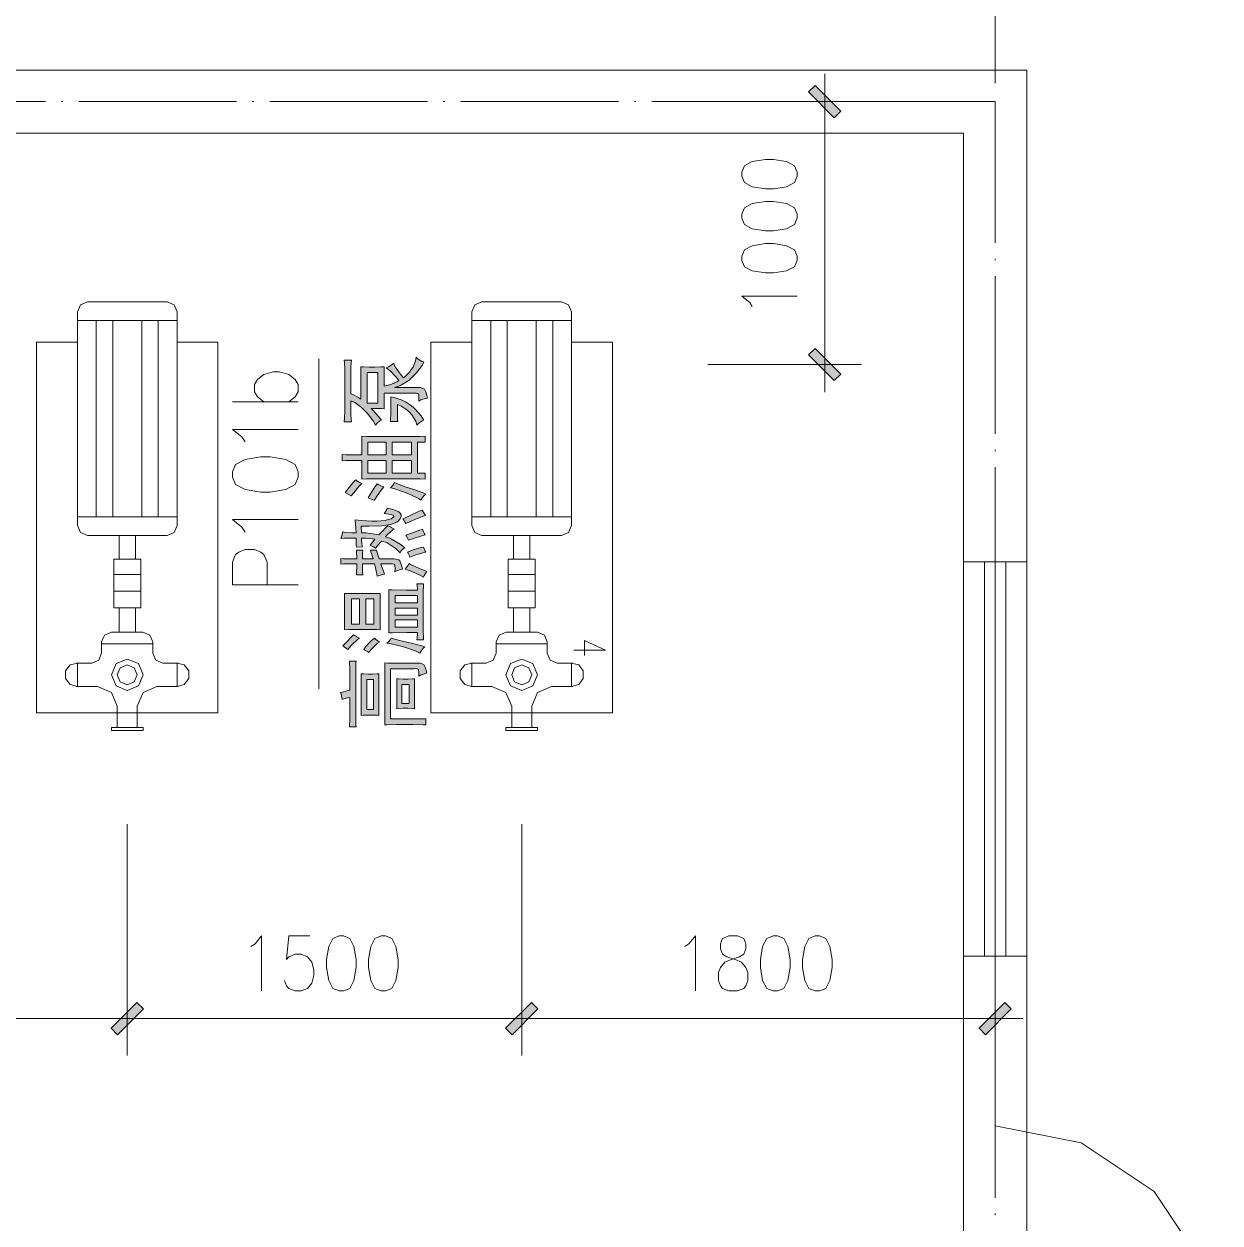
# Model space of a CAD drawing. Header units: millimetres. Extents: x 388 to 64525, y 87 to 607.
# Drawn here: x 64237.46 to 64282.94, y 495.56 to 541.17 of the extents above; entities that cross this region are included whole.
import ezdxf

# ---------------------------------------------------------------- set-up
doc = ezdxf.new("R2010")
doc.units = ezdxf.units.MM

msp = doc.modelspace()

# ---------------------------------------------------------------- hatches: boundary and pattern name
h = msp.add_hatch(color=0)
h.dxf.hatch_style = 2
h.paths.add_polyline_path([(64268.524, 537.85), (64268.276, 537.603), (64267.298, 538.581), (64267.545, 538.829)])
h = msp.add_hatch(color=0)
h.dxf.hatch_style = 2
h.paths.add_polyline_path([(64267.298, 528.581), (64267.545, 528.828), (64268.524, 527.847), (64268.276, 527.6)])
h = msp.add_hatch(color=0)
h.paths.add_polyline_path([(64249.667, 527.915), (64249.667, 528.047), (64249.656, 528.284), (64249.641, 528.384), (64249.921, 528.384), (64249.907, 528.284), (64249.892, 528.105), (64249.892, 528.026), (64249.892, 527.105), (64249.993, 527.058), (64250.182, 526.955), (64250.272, 526.89), (64250.272, 528.126), (64250.376, 528.123), (64250.587, 528.115), (64250.695, 528.115), (64250.799, 528.115), (64251.032, 528.123), (64251.157, 528.126), (64251.157, 527.385), (64251.261, 527.413), (64251.415, 527.46), (64251.465, 527.474), (64251.515, 527.492), (64251.641, 527.56), (64251.72, 527.61), (64251.619, 527.739), (64251.383, 527.976), (64251.239, 528.083), (64251.318, 528.123), (64251.458, 528.212), (64251.522, 528.262), (64251.544, 528.205), (64251.608, 528.083), (64251.655, 528.019), (64251.702, 527.954), (64251.816, 527.8), (64251.888, 527.711), (64251.97, 527.768), (64252.121, 527.922), (64252.189, 528.019), (64252.257, 528.119), (64252.35, 528.352), (64252.379, 528.488), (64252.45, 528.413), (64252.597, 528.33), (64252.673, 528.32), (64252.605, 528.176), (64252.386, 527.893), (64252.239, 527.75), (64252.092, 527.607), (64251.748, 527.402), (64251.551, 527.342), (64252.393, 527.342), (64252.533, 527.334), (64252.698, 527.277), (64252.723, 527.227), (64252.748, 527.177), (64252.787, 527.03), (64252.802, 526.937), (64252.716, 526.926), (64252.554, 526.869), (64252.476, 526.822), (64252.483, 526.908), (64252.483, 527.026), (64252.476, 527.058), (64252.468, 527.094), (64252.393, 527.127), (64252.321, 527.127), (64251.157, 527.127), (64251.157, 526.532), (64251.053, 526.535), (64250.806, 526.543), (64250.666, 526.543), (64250.741, 526.46), (64250.938, 526.234), (64251.06, 526.095), (64250.996, 526.066), (64250.885, 525.969), (64250.835, 525.901), (64250.734, 526.066), (64250.526, 526.345), (64250.412, 526.464), (64250.301, 526.582), (64250.039, 526.768), (64249.892, 526.836), (64249.892, 526.385), (64249.892, 526.313), (64249.907, 526.138), (64249.921, 526.037), (64249.641, 526.037), (64249.656, 526.174), (64249.667, 526.435), (64249.667, 526.564)])
h.paths.add_polyline_path([(64250.917, 527.915), (64250.512, 527.915), (64250.512, 526.743), (64250.917, 526.743)])
h = msp.add_hatch(color=0)
h.dxf.hatch_style = 2
h.paths.add_polyline_path([(64251.411, 526.98), (64251.544, 526.955), (64251.773, 526.883), (64251.874, 526.84), (64251.97, 526.797), (64252.164, 526.672), (64252.261, 526.589), (64252.354, 526.503), (64252.562, 526.256), (64252.673, 526.095), (64252.605, 526.066), (64252.468, 525.969), (64252.407, 525.901), (64252.357, 526.055), (64252.214, 526.302), (64252.117, 526.396), (64252.024, 526.492), (64251.795, 526.639), (64251.662, 526.689), (64251.662, 526.363), (64251.662, 526.295), (64251.669, 526.138), (64251.677, 526.048), (64251.397, 526.048), (64251.404, 526.145), (64251.411, 526.306), (64251.411, 526.374)])
h = msp.add_hatch(color=0)
h.paths.add_polyline_path([(64250.032, 524.565), (64249.942, 524.565), (64249.702, 524.561), (64249.555, 524.554), (64249.555, 524.79), (64249.702, 524.783), (64249.942, 524.78), (64250.032, 524.78), (64250.315, 524.78), (64250.315, 525.486), (64250.483, 525.482), (64250.741, 525.475), (64250.835, 525.475), (64252.182, 525.475), (64252.261, 525.475), (64252.526, 525.482), (64252.716, 525.486), (64252.716, 525.263), (64252.422, 525.263), (64252.422, 524.081), (64252.716, 524.081), (64252.716, 523.859), (64252.533, 523.863), (64252.261, 523.87), (64252.167, 523.87), (64250.849, 523.87), (64250.756, 523.87), (64250.491, 523.863), (64250.315, 523.859), (64250.315, 524.565)])
h.paths.add_polyline_path([(64252.196, 524.565), (64251.465, 524.565), (64251.465, 524.081), (64252.196, 524.081)])
h.paths.add_polyline_path([(64252.196, 525.263), (64251.465, 525.263), (64251.465, 524.78), (64252.196, 524.78)])
h.paths.add_polyline_path([(64251.239, 525.263), (64250.537, 525.263), (64250.537, 524.78), (64251.239, 524.78)])
h.paths.add_polyline_path([(64251.239, 524.565), (64250.537, 524.565), (64250.537, 524.081), (64251.239, 524.081)])
h = msp.add_hatch(color=0)
h.dxf.hatch_style = 2
h.paths.add_polyline_path([(64249.681, 523.35), (64249.774, 523.468), (64249.971, 523.712), (64250.075, 523.834), (64250.125, 523.791), (64250.243, 523.716), (64250.315, 523.691), (64250.2, 523.576), (64250, 523.339), (64249.907, 523.218)])
h = msp.add_hatch(color=0)
h.dxf.hatch_style = 2
h.paths.add_polyline_path([(64250.551, 523.149), (64250.623, 523.271), (64250.792, 523.536), (64250.888, 523.676), (64250.96, 523.633), (64251.085, 523.576), (64251.143, 523.565), (64251.039, 523.436), (64250.863, 523.178), (64250.792, 523.049), (64250.727, 523.071), (64250.609, 523.121)])
h = msp.add_hatch(color=0)
h.dxf.hatch_style = 2
h.paths.add_polyline_path([(64251.551, 523.723), (64251.634, 523.683), (64251.924, 523.576), (64252.124, 523.508), (64252.329, 523.443), (64252.64, 523.329), (64252.744, 523.286), (64252.687, 523.246), (64252.597, 523.128), (64252.562, 523.049), (64252.458, 523.121), (64252.175, 523.261), (64251.999, 523.329), (64251.823, 523.397), (64251.522, 523.493), (64251.397, 523.519), (64251.444, 523.576), (64251.522, 523.676)])
h = msp.add_hatch(color=0)
h.dxf.hatch_style = 2
h.paths.add_polyline_path([(64251.763, 521.05), (64251.612, 521.204), (64251.268, 521.43), (64251.071, 521.498), (64251.024, 521.458), (64250.903, 521.322), (64250.835, 521.229), (64250.777, 521.261), (64250.673, 521.319), (64250.623, 521.34), (64250.673, 521.408), (64250.763, 521.519), (64250.806, 521.566), (64250.713, 521.587), (64250.462, 521.609), (64250.301, 521.609), (64250.301, 521.544), (64250.315, 521.38), (64250.329, 521.283), (64250.104, 521.272), (64250.096, 521.362), (64250.089, 521.53), (64250.089, 521.609), (64249.921, 521.609), (64249.634, 521.605), (64249.512, 521.598), (64249.534, 521.637), (64249.563, 521.763), (64249.57, 521.845), (64249.674, 521.831), (64249.935, 521.813), (64250.089, 521.813), (64250.061, 522.307), (64250.175, 522.29), (64250.487, 522.268), (64250.688, 522.261), (64250.885, 522.257), (64251.2, 522.286), (64251.311, 522.318), (64251.422, 522.35), (64251.53, 522.415), (64251.522, 522.447), (64251.515, 522.479), (64251.333, 522.526), (64251.157, 522.544), (64251.2, 522.594), (64251.254, 522.702), (64251.268, 522.755), (64251.444, 522.712), (64251.666, 522.637), (64251.712, 522.605), (64251.759, 522.573), (64251.802, 522.505), (64251.802, 522.465), (64251.802, 522.426), (64251.752, 522.329), (64251.698, 522.272), (64251.644, 522.218), (64251.415, 522.132), (64251.239, 522.103), (64251.064, 522.078), (64250.587, 522.06), (64250.286, 522.071), (64250.301, 521.813), (64250.469, 521.806), (64250.799, 521.766), (64250.96, 521.734), (64251.071, 521.852), (64251.239, 522.024), (64251.297, 522.082), (64251.361, 522.05), (64251.479, 521.985), (64251.537, 521.96), (64251.411, 521.863), (64251.247, 521.716), (64251.214, 521.666), (64251.404, 521.598), (64251.766, 521.387), (64251.942, 521.24), (64251.881, 521.204), (64251.788, 521.111)])
h = msp.add_hatch(color=0)
h.dxf.hatch_style = 2
h.paths.add_polyline_path([(64252.73, 522.476), (64252.612, 522.436), (64252.239, 522.279), (64251.985, 522.161), (64251.963, 522.207), (64251.909, 522.297), (64251.874, 522.34), (64252.124, 522.465), (64252.49, 522.634), (64252.605, 522.677)])
h = msp.add_hatch(color=0)
h.dxf.hatch_style = 2
h.paths.add_polyline_path([(64252.716, 521.734), (64252.547, 521.688), (64252.232, 521.587), (64252.085, 521.53), (64252.064, 521.587), (64252.013, 521.684), (64251.985, 521.723), (64252.16, 521.792), (64252.476, 521.903), (64252.619, 521.946), (64252.64, 521.885), (64252.687, 521.777)])
h = msp.add_hatch(color=0)
h.dxf.hatch_style = 2
h.paths.add_polyline_path([(64251.565, 520.33), (64251.573, 520.448), (64251.565, 520.581), (64251.551, 520.598), (64251.537, 520.616), (64251.465, 520.634), (64251.411, 520.634), (64251.032, 520.634), (64251.06, 520.541), (64251.128, 520.348), (64251.171, 520.24), (64251.107, 520.229), (64250.967, 520.19), (64250.888, 520.161), (64250.885, 520.244), (64250.835, 520.48), (64250.792, 520.634), (64250.329, 520.634), (64250.329, 520.52), (64250.337, 520.312), (64250.344, 520.215), (64250.104, 520.215), (64250.111, 520.308), (64250.118, 520.516), (64250.118, 520.634), (64249.928, 520.634), (64249.627, 520.627), (64249.512, 520.62), (64249.512, 520.835), (64249.606, 520.828), (64249.907, 520.824), (64250.118, 520.824), (64250.118, 520.892), (64250.111, 521.053), (64250.104, 521.15), (64250.344, 521.15), (64250.337, 521.053), (64250.329, 520.892), (64250.329, 520.824), (64250.734, 520.824), (64250.713, 520.903), (64250.666, 521.064), (64250.637, 521.15), (64250.863, 521.15), (64250.888, 521.064), (64250.946, 520.903), (64250.974, 520.824), (64251.397, 520.824), (64251.544, 520.824), (64251.72, 520.785), (64251.748, 520.745), (64251.773, 520.706), (64251.831, 520.548), (64251.859, 520.43), (64251.78, 520.412), (64251.634, 520.362)])
h = msp.add_hatch(color=0)
h.dxf.hatch_style = 2
h.paths.add_polyline_path([(64252.744, 521.071), (64252.626, 521.05), (64252.321, 520.957), (64252.139, 520.892), (64252.117, 520.942), (64252.071, 521.036), (64252.042, 521.082), (64252.261, 521.161), (64252.569, 521.258), (64252.658, 521.272), (64252.68, 521.218), (64252.723, 521.114)])
h = msp.add_hatch(color=0)
h.dxf.hatch_style = 2
h.paths.add_polyline_path([(64252.099, 520.645), (64252.16, 520.606), (64252.504, 520.452), (64252.787, 520.34), (64252.744, 520.29), (64252.68, 520.183), (64252.658, 520.125), (64252.54, 520.194), (64252.189, 520.348), (64251.956, 520.43), (64251.999, 520.48), (64252.071, 520.588)])
h = msp.add_hatch(color=0)
h.paths.add_polyline_path([(64251.003, 519.509), (64251.003, 518.126), (64250.885, 518.133), (64250.559, 518.137), (64250.358, 518.137), (64250.154, 518.137), (64249.803, 518.133), (64249.656, 518.126), (64249.656, 519.509)])
h.paths.add_polyline_path([(64250.763, 519.305), (64250.455, 519.305), (64250.455, 518.341), (64250.763, 518.341)])
h.paths.add_polyline_path([(64250.215, 519.305), (64249.921, 519.305), (64249.921, 518.341), (64250.215, 518.341)])
h = msp.add_hatch(color=0)
h.paths.add_polyline_path([(64251.34, 519.645), (64251.465, 519.638), (64252.006, 519.631), (64252.422, 519.631), (64252.422, 519.696), (64252.415, 519.814), (64252.407, 519.868), (64252.658, 519.868), (64252.651, 519.778), (64252.644, 519.599), (64252.644, 519.509), (64252.644, 518.137), (64252.644, 518.037), (64252.651, 517.84), (64252.658, 517.746), (64252.407, 517.746), (64252.415, 517.818), (64252.422, 517.954), (64252.422, 518.015), (64252.021, 518.015), (64251.479, 518.008), (64251.34, 518.004)])
h.paths.add_polyline_path([(64252.422, 519.43), (64251.58, 519.43), (64251.58, 519.151), (64252.422, 519.151)])
h.paths.add_polyline_path([(64252.422, 518.947), (64251.58, 518.947), (64251.58, 518.678), (64252.422, 518.678)])
h.paths.add_polyline_path([(64252.422, 518.499), (64251.58, 518.499), (64251.58, 518.227), (64252.422, 518.227)])
h = msp.add_hatch(color=0)
h.dxf.hatch_style = 2
h.paths.add_polyline_path([(64249.584, 517.51), (64249.71, 517.642), (64249.914, 517.857), (64249.993, 517.936), (64250.053, 517.9), (64250.168, 517.836), (64250.215, 517.8), (64250.139, 517.75), (64249.921, 517.539), (64249.781, 517.374), (64249.731, 517.413), (64249.634, 517.481)])
h = msp.add_hatch(color=0)
h.dxf.hatch_style = 2
h.paths.add_polyline_path([(64250.383, 517.374), (64250.448, 517.471), (64250.652, 517.689), (64250.792, 517.811), (64250.835, 517.768), (64250.931, 517.693), (64250.989, 517.668), (64250.91, 517.61), (64250.702, 517.41), (64250.566, 517.263), (64250.537, 517.284), (64250.448, 517.342)])
h = msp.add_hatch(color=0)
h.dxf.hatch_style = 2
h.paths.add_polyline_path([(64251.422, 517.811), (64251.558, 517.771), (64251.888, 517.685), (64252.085, 517.639), (64252.282, 517.589), (64252.59, 517.51), (64252.701, 517.474), (64252.64, 517.42), (64252.547, 517.302), (64252.519, 517.238), (64252.4, 517.295), (64252.085, 517.41), (64251.888, 517.471), (64251.691, 517.528), (64251.376, 517.599), (64251.254, 517.61), (64251.311, 517.653), (64251.397, 517.757)])
h = msp.add_hatch(color=0)
h.dxf.hatch_style = 2
h.paths.add_polyline_path([(64249.835, 514.429), (64249.842, 514.504), (64249.849, 514.661), (64249.849, 514.744), (64249.849, 515.554), (64249.767, 515.536), (64249.62, 515.496), (64249.555, 515.475), (64249.548, 515.543), (64249.52, 515.679), (64249.498, 515.744), (64249.57, 515.758), (64249.745, 515.797), (64249.849, 515.822), (64249.849, 516.6), (64249.849, 516.679), (64249.842, 516.84), (64249.835, 516.926), (64250.089, 516.926), (64250.082, 516.84), (64250.075, 516.632), (64250.075, 516.51), (64250.075, 514.755), (64250.075, 514.665), (64250.082, 514.504), (64250.089, 514.429)])
h = msp.add_hatch(color=0)
h.dxf.hatch_style = 2
h.paths.add_polyline_path([(64252.436, 516.858), (64252.54, 516.861), (64252.673, 516.8), (64252.701, 516.732), (64252.73, 516.668), (64252.766, 516.535), (64252.773, 516.474), (64252.687, 516.453), (64252.54, 516.396), (64252.476, 516.363), (64252.476, 516.421), (64252.472, 516.521), (64252.468, 516.564), (64252.465, 516.611), (64252.372, 516.65), (64252.282, 516.643), (64251.397, 516.643), (64251.397, 514.733), (64252.744, 514.733), (64252.744, 514.507), (64252.644, 514.515), (64252.246, 514.522), (64251.942, 514.522), (64251.634, 514.522), (64251.254, 514.515), (64251.186, 514.507), (64251.186, 516.869), (64251.282, 516.861), (64251.501, 516.858), (64251.619, 516.858)])
h = msp.add_hatch(color=0)
h.paths.add_polyline_path([(64250.286, 516.453), (64250.376, 516.446), (64250.551, 516.442), (64250.637, 516.442), (64250.713, 516.442), (64250.878, 516.446), (64250.96, 516.453), (64250.96, 514.869), (64250.895, 514.873), (64250.734, 514.88), (64250.637, 514.88), (64250.537, 514.88), (64250.362, 514.873), (64250.286, 514.869)])
h.paths.add_polyline_path([(64250.749, 516.238), (64250.498, 516.238), (64250.498, 515.095), (64250.749, 515.095)])
h = msp.add_hatch(color=0)
h.paths.add_polyline_path([(64251.634, 516.263), (64251.712, 516.256), (64251.881, 516.252), (64251.97, 516.252), (64252.056, 516.252), (64252.225, 516.256), (64252.307, 516.263), (64252.307, 515.117), (64252.225, 515.127), (64252.056, 515.138), (64251.97, 515.138), (64251.881, 515.138), (64251.712, 515.127), (64251.634, 515.117)])
h.paths.add_polyline_path([(64252.114, 516.048), (64251.831, 516.048), (64251.831, 515.317), (64252.114, 515.317)])
h = msp.add_hatch(color=0)
h.dxf.hatch_style = 2
h.paths.add_polyline_path([(64241.021, 502.719), (64240.774, 502.967), (64241.755, 503.948), (64242.003, 503.701)])
h = msp.add_hatch(color=0)
h.dxf.hatch_style = 2
h.paths.add_polyline_path([(64241.755, 503.948), (64242.003, 503.701), (64241.021, 502.719), (64240.774, 502.967)])
h = msp.add_hatch(color=0)
h.dxf.hatch_style = 2
h.paths.add_polyline_path([(64256.757, 503.948), (64257.004, 503.701), (64256.023, 502.719), (64255.775, 502.967)])
h = msp.add_hatch(color=0)
h.dxf.hatch_style = 2
h.paths.add_polyline_path([(64256.023, 502.719), (64255.775, 502.967), (64256.757, 503.948), (64257.004, 503.701)])
h = msp.add_hatch(color=0)
h.dxf.hatch_style = 2
h.paths.add_polyline_path([(64274.027, 502.719), (64273.78, 502.967), (64274.758, 503.948), (64275.005, 503.701)])

# ---------------------------------------------------------------- linework, layer by layer
at = {"color": 0, "lineweight": 0}
for points in [[(64274.392, 538.914), (64274.392, 548.596)], [(64173.178, 539.416), (64273.192, 539.416)], [(64175.578, 539.416), (64275.593, 539.416)], [(64267.911, 537.166), (64267.911, 539.266)], [(64275.593, 539.416), (64275.593, 520.713)], [(64238.28, 538.216), (64232.278, 538.216)], [(64238.943, 538.216), (64238.882, 538.216)], [(64245.546, 538.216), (64239.541, 538.216)], [(64246.205, 538.216), (64246.144, 538.216)], [(64252.809, 538.216), (64246.807, 538.216)], [(64253.468, 538.216), (64253.407, 538.216)], [(64260.071, 538.216), (64254.07, 538.216)], [(64260.731, 538.216), (64260.673, 538.216)], [(64267.334, 538.216), (64261.333, 538.216)], [(64263.464, 538.216), (64269.312, 538.216)], [(64267.911, 528.223), (64267.911, 538.209)], [(64267.997, 538.216), (64267.936, 538.216)], [(64274.392, 538.216), (64268.595, 538.216)], [(64274.392, 532.838), (64274.392, 538.216)], [(64175.578, 537.016), (64273.192, 537.016)], [(64175.578, 537.016), (64273.192, 537.016)], [(64273.192, 537.016), (64273.192, 520.713)], [(64274.392, 532.179), (64274.392, 532.239)], [(64274.392, 525.575), (64274.392, 531.577)], [(64239.871, 530.598), (64239.606, 530.487), (64239.494, 530.222)], [(64242.905, 530.598), (64239.871, 530.598)], [(64243.282, 530.222), (64243.171, 530.487), (64242.905, 530.598)], [(64254.873, 530.598), (64254.607, 530.487), (64254.496, 530.222)], [(64257.907, 530.598), (64254.873, 530.598)], [(64258.284, 530.222), (64258.172, 530.487), (64257.907, 530.598)], [(64265.159, 530.416), (64265.062, 530.573), (64264.761, 530.813), (64266.861, 530.813)], [(64239.494, 522.093), (64239.494, 530.222)], [(64243.282, 522.093), (64243.282, 530.222)], [(64254.496, 522.093), (64254.496, 530.222)], [(64258.284, 522.093), (64258.284, 530.222)], [(64243.282, 529.889), (64239.494, 529.889)], [(64240.208, 522.426), (64240.208, 529.889)], [(64240.835, 522.426), (64240.835, 529.889)], [(64241.938, 522.426), (64241.938, 529.889)], [(64242.569, 522.426), (64242.569, 529.889)], [(64258.284, 529.889), (64254.496, 529.889)], [(64255.209, 522.426), (64255.209, 529.889)], [(64255.84, 522.426), (64255.84, 529.889)], [(64256.94, 522.426), (64256.94, 529.889)], [(64257.571, 522.426), (64257.571, 529.889)], [(64237.936, 514.966), (64237.936, 529.069)], [(64237.936, 529.069), (64239.494, 529.069)], [(64244.837, 529.069), (64243.282, 529.069)], [(64244.837, 514.966), (64244.837, 529.069)], [(64252.938, 514.966), (64252.938, 529.069)], [(64252.938, 529.069), (64254.496, 529.069)], [(64259.839, 529.069), (64258.284, 529.069)], [(64259.839, 514.966), (64259.839, 529.069)], [(64267.911, 529.266), (64267.911, 527.166)], [(64248.674, 528.431), (64248.674, 515.88)], [(64263.464, 528.216), (64269.312, 528.216)], [(64246.582, 526.793), (64246.345, 526.983), (64246.227, 527.173), (64246.227, 527.46), (64246.345, 527.65), (64246.582, 527.84), (64246.94, 527.936), (64247.176, 527.936), (64247.535, 527.84), (64247.775, 527.65), (64247.893, 527.46), (64247.893, 527.173), (64247.775, 526.983), (64247.535, 526.793)], [(64247.893, 526.793), (64245.392, 526.793)], [(64245.869, 525.271), (64245.75, 525.46), (64245.392, 525.747), (64247.893, 525.747)], [(64274.392, 524.916), (64274.392, 524.973)], [(64274.392, 518.313), (64274.392, 524.314)], [(64243.282, 522.426), (64239.494, 522.426)], [(64245.869, 521.842), (64245.75, 522.032), (64245.392, 522.318), (64247.893, 522.318)], [(64258.284, 522.426), (64254.496, 522.426)], [(64239.494, 522.093), (64239.606, 521.827), (64239.871, 521.716)], [(64242.905, 521.716), (64243.171, 521.827), (64243.282, 522.093)], [(64254.496, 522.093), (64254.607, 521.827), (64254.873, 521.716)], [(64257.907, 521.716), (64258.172, 521.827), (64258.284, 522.093)], [(64242.905, 521.716), (64239.871, 521.716)], [(64241.075, 520.806), (64241.075, 521.716)], [(64241.702, 520.806), (64241.702, 521.716)], [(64257.907, 521.716), (64254.873, 521.716)], [(64256.076, 520.806), (64256.076, 521.716)], [(64256.703, 520.806), (64256.703, 521.716)], [(64247.893, 519.839), (64245.392, 519.839), (64245.392, 520.699), (64245.51, 520.982), (64245.629, 521.079), (64245.869, 521.175), (64246.227, 521.175), (64246.463, 521.079), (64246.582, 520.982), (64246.703, 520.699), (64246.703, 519.839)], [(64274.392, 521.075), (64274.392, 501.935)], [(64241.899, 520.806), (64240.878, 520.806)], [(64240.878, 518.961), (64240.878, 520.806)], [(64241.899, 518.961), (64241.899, 520.806)], [(64256.9, 520.806), (64255.879, 520.806)], [(64255.879, 518.961), (64255.879, 520.806)], [(64256.9, 518.961), (64256.9, 520.806)], [(64273.192, 520.713), (64275.593, 520.713)], [(64273.192, 505.711), (64273.192, 520.713)], [(64273.192, 519.713), (64273.192, 520.713)], [(64273.991, 520.713), (64273.991, 505.711)], [(64274.794, 520.713), (64274.794, 505.711)], [(64275.593, 505.711), (64275.593, 520.713)], [(64275.593, 519.713), (64275.593, 520.713)], [(64241.899, 520.229), (64240.878, 520.229)], [(64256.9, 520.229), (64255.879, 520.229)], [(64241.899, 519.592), (64240.878, 519.592)], [(64256.9, 519.592), (64255.879, 519.592)], [(64241.899, 518.961), (64240.878, 518.961)], [(64241.075, 518.037), (64241.075, 518.961)], [(64241.702, 518.037), (64241.702, 518.961)], [(64256.9, 518.961), (64255.879, 518.961)], [(64256.076, 518.037), (64256.076, 518.961)], [(64256.703, 518.037), (64256.703, 518.961)], [(64240.788, 518.037), (64240.523, 517.926), (64240.415, 517.66)], [(64240.415, 517.238), (64240.415, 517.66)], [(64241.985, 518.037), (64240.788, 518.037)], [(64242.361, 517.66), (64242.25, 517.926), (64241.985, 518.037)], [(64242.361, 517.238), (64242.361, 517.66)], [(64255.793, 518.037), (64255.528, 517.926), (64255.417, 517.66)], [(64255.417, 517.238), (64255.417, 517.66)], [(64256.986, 518.037), (64255.793, 518.037)], [(64257.363, 517.66), (64257.252, 517.926), (64256.986, 518.037)], [(64257.363, 517.238), (64257.363, 517.66)], [(64258.373, 517.349), (64259.573, 517.349), (64258.774, 517.718), (64258.774, 517.148)], [(64274.392, 517.65), (64274.392, 517.711)], [(64240.039, 516.861), (64240.304, 516.972), (64240.415, 517.238)], [(64242.361, 517.585), (64240.415, 517.585)], [(64242.361, 517.238), (64242.472, 516.972), (64242.737, 516.861)], [(64255.041, 516.861), (64255.306, 516.972), (64255.417, 517.238)], [(64257.363, 517.585), (64255.417, 517.585)], [(64257.363, 517.238), (64257.474, 516.972), (64257.739, 516.861)], [(64239.494, 516.861), (64239.219, 516.786), (64239.043, 516.557), (64239.043, 516.27), (64239.219, 516.041), (64239.494, 515.962)], [(64239.448, 516.861), (64240.039, 516.861)], [(64239.494, 515.962), (64239.494, 516.861)], [(64242.737, 516.861), (64243.325, 516.861)], [(64243.282, 515.962), (64243.282, 516.861)], [(64243.282, 515.962), (64243.558, 516.041), (64243.73, 516.27), (64243.73, 516.557), (64243.558, 516.786), (64243.282, 516.861)], [(64254.496, 516.861), (64254.22, 516.786), (64254.045, 516.557), (64254.045, 516.27), (64254.22, 516.041), (64254.496, 515.962)], [(64254.45, 516.861), (64255.041, 516.861)], [(64254.496, 515.962), (64254.496, 516.861)], [(64257.739, 516.861), (64258.33, 516.861)], [(64258.284, 515.962), (64258.284, 516.861)], [(64258.284, 515.962), (64258.559, 516.041), (64258.731, 516.27), (64258.731, 516.557), (64258.559, 516.786), (64258.284, 516.861)], [(64274.392, 511.046), (64274.392, 517.051)], [(64239.448, 515.962), (64240.258, 515.962)], [(64241.007, 515.213), (64240.788, 515.744), (64240.258, 515.962)], [(64242.519, 515.962), (64241.988, 515.744), (64241.77, 515.213)], [(64242.519, 515.962), (64243.325, 515.962)], [(64254.45, 515.962), (64255.259, 515.962)], [(64256.008, 515.213), (64255.79, 515.744), (64255.259, 515.962)], [(64257.52, 515.962), (64256.99, 515.744), (64256.772, 515.213)], [(64257.52, 515.962), (64258.33, 515.962)], [(64237.936, 514.966), (64244.837, 514.966)], [(64241.007, 515.213), (64241.007, 514.414)], [(64241.77, 515.213), (64241.77, 514.414)], [(64252.938, 514.966), (64259.839, 514.966)], [(64256.008, 515.213), (64256.008, 514.414)], [(64256.772, 515.213), (64256.772, 514.414)], [(64240.788, 514.414), (64240.788, 514.296)], [(64240.788, 514.414), (64241.988, 514.414)], [(64240.788, 514.296), (64241.988, 514.296)], [(64241.988, 514.414), (64241.988, 514.296)], [(64255.79, 514.414), (64255.79, 514.296)], [(64255.79, 514.414), (64256.99, 514.414)], [(64255.79, 514.296), (64256.99, 514.296)], [(64256.99, 514.414), (64256.99, 514.296)], [(64241.386, 510.735), (64241.386, 501.935)], [(64241.386, 510.735), (64241.386, 501.935)], [(64256.388, 510.735), (64256.388, 501.935)], [(64274.392, 510.387), (64274.392, 510.448)], [(64274.392, 503.784), (64274.392, 509.789)], [(64256.388, 509.219), (64256.388, 501.935)], [(64246.087, 506.084), (64246.248, 506.184), (64246.488, 506.485), (64246.488, 504.386)], [(64248.33, 506.485), (64247.527, 506.485), (64247.449, 505.586), (64247.527, 505.686), (64247.768, 505.783), (64248.008, 505.783), (64248.248, 505.686), (64248.409, 505.486), (64248.488, 505.185), (64248.488, 504.984), (64248.409, 504.683), (64248.248, 504.486), (64248.008, 504.386), (64247.768, 504.386), (64247.527, 504.486), (64247.449, 504.583), (64247.37, 504.783)], [(64262.59, 506.084), (64262.751, 506.184), (64262.992, 506.485), (64262.992, 504.386)], [(64273.192, 505.711), (64273.192, 469.706)], [(64273.192, 505.711), (64275.593, 505.711)], [(64275.593, 505.711), (64275.593, 469.706)], [(64241.379, 503.336), (64224.392, 503.336)], [(64240.336, 503.336), (64242.436, 503.336)], [(64242.436, 503.336), (64240.336, 503.336)], [(64256.381, 503.336), (64241.393, 503.336)], [(64257.442, 503.336), (64255.338, 503.336)], [(64255.338, 503.336), (64257.442, 503.336)], [(64274.385, 503.336), (64256.395, 503.336)], [(64273.343, 503.336), (64275.442, 503.336)], [(64274.392, 503.124), (64274.392, 503.185)], [(64274.392, 496.521), (64274.392, 502.522)], [(64282.945, 490.709), (64282.293, 493.981), (64280.441, 496.757), (64277.664, 498.61), (64274.392, 499.262)], [(64274.392, 495.862), (64274.392, 495.919)]]:
    msp.add_lwpolyline(points, dxfattribs=at)
for points in [[(64268.524, 537.85), (64268.276, 537.603), (64267.298, 538.581), (64267.545, 538.829)], [(64264.761, 535.375), (64264.862, 535.134), (64265.159, 534.977), (64265.661, 534.894), (64265.962, 534.894), (64266.46, 534.977), (64266.761, 535.134), (64266.861, 535.375), (64266.861, 535.536), (64266.761, 535.776), (64266.46, 535.937), (64265.962, 536.016), (64265.661, 536.016), (64265.159, 535.937), (64264.862, 535.776), (64264.761, 535.536)], [(64264.761, 533.777), (64264.862, 533.536), (64265.159, 533.375), (64265.661, 533.296), (64265.962, 533.296), (64266.46, 533.375), (64266.761, 533.536), (64266.861, 533.777), (64266.861, 533.934), (64266.761, 534.174), (64266.46, 534.335), (64265.962, 534.414), (64265.661, 534.414), (64265.159, 534.335), (64264.862, 534.174), (64264.761, 533.934)], [(64264.761, 532.175), (64264.862, 531.935), (64265.159, 531.774), (64265.661, 531.695), (64265.962, 531.695), (64266.46, 531.774), (64266.761, 531.935), (64266.861, 532.175), (64266.861, 532.336), (64266.761, 532.576), (64266.46, 532.734), (64265.962, 532.816), (64265.661, 532.816), (64265.159, 532.734), (64264.862, 532.576), (64264.761, 532.336)], [(64267.298, 528.581), (64267.545, 528.828), (64268.524, 527.847), (64268.276, 527.6)], [(64249.667, 527.915), (64249.667, 528.047), (64249.656, 528.284), (64249.641, 528.384), (64249.921, 528.384), (64249.907, 528.284), (64249.892, 528.105), (64249.892, 528.026), (64249.892, 527.105), (64249.993, 527.058), (64250.182, 526.955), (64250.272, 526.89), (64250.272, 528.126), (64250.376, 528.123), (64250.587, 528.115), (64250.695, 528.115), (64250.799, 528.115), (64251.032, 528.123), (64251.157, 528.126), (64251.157, 527.385), (64251.261, 527.413), (64251.415, 527.46), (64251.465, 527.474), (64251.515, 527.492), (64251.641, 527.56), (64251.72, 527.61), (64251.619, 527.739), (64251.383, 527.976), (64251.239, 528.083), (64251.318, 528.123), (64251.458, 528.212), (64251.522, 528.262), (64251.544, 528.205), (64251.608, 528.083), (64251.655, 528.019), (64251.702, 527.954), (64251.816, 527.8), (64251.888, 527.711), (64251.97, 527.768), (64252.121, 527.922), (64252.189, 528.019), (64252.257, 528.119), (64252.35, 528.352), (64252.379, 528.488), (64252.45, 528.413), (64252.597, 528.33), (64252.673, 528.32), (64252.605, 528.176), (64252.386, 527.893), (64252.239, 527.75), (64252.092, 527.607), (64251.748, 527.402), (64251.551, 527.342), (64252.393, 527.342), (64252.533, 527.334), (64252.698, 527.277), (64252.723, 527.227), (64252.748, 527.177), (64252.787, 527.03), (64252.802, 526.937), (64252.716, 526.926), (64252.554, 526.869), (64252.476, 526.822), (64252.483, 526.908), (64252.483, 527.026), (64252.476, 527.058), (64252.468, 527.094), (64252.393, 527.127), (64252.321, 527.127), (64251.157, 527.127), (64251.157, 526.532), (64251.053, 526.535), (64250.806, 526.543), (64250.666, 526.543), (64250.741, 526.46), (64250.938, 526.234), (64251.06, 526.095), (64250.996, 526.066), (64250.885, 525.969), (64250.835, 525.901), (64250.734, 526.066), (64250.526, 526.345), (64250.412, 526.464), (64250.301, 526.582), (64250.039, 526.768), (64249.892, 526.836), (64249.892, 526.385), (64249.892, 526.313), (64249.907, 526.138), (64249.921, 526.037), (64249.641, 526.037), (64249.656, 526.174), (64249.667, 526.435), (64249.667, 526.564)], [(64250.917, 527.915), (64250.512, 527.915), (64250.512, 526.743), (64250.917, 526.743)], [(64251.411, 526.98), (64251.544, 526.955), (64251.773, 526.883), (64251.874, 526.84), (64251.97, 526.797), (64252.164, 526.672), (64252.261, 526.589), (64252.354, 526.503), (64252.562, 526.256), (64252.673, 526.095), (64252.605, 526.066), (64252.468, 525.969), (64252.407, 525.901), (64252.357, 526.055), (64252.214, 526.302), (64252.117, 526.396), (64252.024, 526.492), (64251.795, 526.639), (64251.662, 526.689), (64251.662, 526.363), (64251.662, 526.295), (64251.669, 526.138), (64251.677, 526.048), (64251.397, 526.048), (64251.404, 526.145), (64251.411, 526.306), (64251.411, 526.374)], [(64250.032, 524.565), (64249.942, 524.565), (64249.702, 524.561), (64249.555, 524.554), (64249.555, 524.79), (64249.702, 524.783), (64249.942, 524.78), (64250.032, 524.78), (64250.315, 524.78), (64250.315, 525.486), (64250.483, 525.482), (64250.741, 525.475), (64250.835, 525.475), (64252.182, 525.475), (64252.261, 525.475), (64252.526, 525.482), (64252.716, 525.486), (64252.716, 525.263), (64252.422, 525.263), (64252.422, 524.081), (64252.716, 524.081), (64252.716, 523.859), (64252.533, 523.863), (64252.261, 523.87), (64252.167, 523.87), (64250.849, 523.87), (64250.756, 523.87), (64250.491, 523.863), (64250.315, 523.859), (64250.315, 524.565)], [(64251.239, 525.263), (64250.537, 525.263), (64250.537, 524.78), (64251.239, 524.78)], [(64252.196, 525.263), (64251.465, 525.263), (64251.465, 524.78), (64252.196, 524.78)], [(64245.392, 523.934), (64245.51, 523.651), (64245.869, 523.461), (64246.463, 523.364), (64246.822, 523.364), (64247.416, 523.461), (64247.775, 523.651), (64247.893, 523.934), (64247.893, 524.128), (64247.775, 524.411), (64247.416, 524.604), (64246.822, 524.697), (64246.463, 524.697), (64245.869, 524.604), (64245.51, 524.411), (64245.392, 524.128)], [(64251.239, 524.565), (64250.537, 524.565), (64250.537, 524.081), (64251.239, 524.081)], [(64252.196, 524.565), (64251.465, 524.565), (64251.465, 524.081), (64252.196, 524.081)], [(64249.681, 523.35), (64249.774, 523.468), (64249.971, 523.712), (64250.075, 523.834), (64250.125, 523.791), (64250.243, 523.716), (64250.315, 523.691), (64250.2, 523.576), (64250, 523.339), (64249.907, 523.218)], [(64250.551, 523.149), (64250.623, 523.271), (64250.792, 523.536), (64250.888, 523.676), (64250.96, 523.633), (64251.085, 523.576), (64251.143, 523.565), (64251.039, 523.436), (64250.863, 523.178), (64250.792, 523.049), (64250.727, 523.071), (64250.609, 523.121)], [(64251.551, 523.723), (64251.634, 523.683), (64251.924, 523.576), (64252.124, 523.508), (64252.329, 523.443), (64252.64, 523.329), (64252.744, 523.286), (64252.687, 523.246), (64252.597, 523.128), (64252.562, 523.049), (64252.458, 523.121), (64252.175, 523.261), (64251.999, 523.329), (64251.823, 523.397), (64251.522, 523.493), (64251.397, 523.519), (64251.444, 523.576), (64251.522, 523.676)], [(64251.763, 521.05), (64251.612, 521.204), (64251.268, 521.43), (64251.071, 521.498), (64251.024, 521.458), (64250.903, 521.322), (64250.835, 521.229), (64250.777, 521.261), (64250.673, 521.319), (64250.623, 521.34), (64250.673, 521.408), (64250.763, 521.519), (64250.806, 521.566), (64250.713, 521.587), (64250.462, 521.609), (64250.301, 521.609), (64250.301, 521.544), (64250.315, 521.38), (64250.329, 521.283), (64250.104, 521.272), (64250.096, 521.362), (64250.089, 521.53), (64250.089, 521.609), (64249.921, 521.609), (64249.634, 521.605), (64249.512, 521.598), (64249.534, 521.637), (64249.563, 521.763), (64249.57, 521.845), (64249.674, 521.831), (64249.935, 521.813), (64250.089, 521.813), (64250.061, 522.307), (64250.175, 522.29), (64250.487, 522.268), (64250.688, 522.261), (64250.885, 522.257), (64251.2, 522.286), (64251.311, 522.318), (64251.422, 522.35), (64251.53, 522.415), (64251.522, 522.447), (64251.515, 522.479), (64251.333, 522.526), (64251.157, 522.544), (64251.2, 522.594), (64251.254, 522.702), (64251.268, 522.755), (64251.444, 522.712), (64251.666, 522.637), (64251.712, 522.605), (64251.759, 522.573), (64251.802, 522.505), (64251.802, 522.465), (64251.802, 522.426), (64251.752, 522.329), (64251.698, 522.272), (64251.644, 522.218), (64251.415, 522.132), (64251.239, 522.103), (64251.064, 522.078), (64250.587, 522.06), (64250.286, 522.071), (64250.301, 521.813), (64250.469, 521.806), (64250.799, 521.766), (64250.96, 521.734), (64251.071, 521.852), (64251.239, 522.024), (64251.297, 522.082), (64251.361, 522.05), (64251.479, 521.985), (64251.537, 521.96), (64251.411, 521.863), (64251.247, 521.716), (64251.214, 521.666), (64251.404, 521.598), (64251.766, 521.387), (64251.942, 521.24), (64251.881, 521.204), (64251.788, 521.111)], [(64252.73, 522.476), (64252.612, 522.436), (64252.239, 522.279), (64251.985, 522.161), (64251.963, 522.207), (64251.909, 522.297), (64251.874, 522.34), (64252.124, 522.465), (64252.49, 522.634), (64252.605, 522.677)], [(64252.716, 521.734), (64252.547, 521.688), (64252.232, 521.587), (64252.085, 521.53), (64252.064, 521.587), (64252.013, 521.684), (64251.985, 521.723), (64252.16, 521.792), (64252.476, 521.903), (64252.619, 521.946), (64252.64, 521.885), (64252.687, 521.777)], [(64251.565, 520.33), (64251.573, 520.448), (64251.565, 520.581), (64251.551, 520.598), (64251.537, 520.616), (64251.465, 520.634), (64251.411, 520.634), (64251.032, 520.634), (64251.06, 520.541), (64251.128, 520.348), (64251.171, 520.24), (64251.107, 520.229), (64250.967, 520.19), (64250.888, 520.161), (64250.885, 520.244), (64250.835, 520.48), (64250.792, 520.634), (64250.329, 520.634), (64250.329, 520.52), (64250.337, 520.312), (64250.344, 520.215), (64250.104, 520.215), (64250.111, 520.308), (64250.118, 520.516), (64250.118, 520.634), (64249.928, 520.634), (64249.627, 520.627), (64249.512, 520.62), (64249.512, 520.835), (64249.606, 520.828), (64249.907, 520.824), (64250.118, 520.824), (64250.118, 520.892), (64250.111, 521.053), (64250.104, 521.15), (64250.344, 521.15), (64250.337, 521.053), (64250.329, 520.892), (64250.329, 520.824), (64250.734, 520.824), (64250.713, 520.903), (64250.666, 521.064), (64250.637, 521.15), (64250.863, 521.15), (64250.888, 521.064), (64250.946, 520.903), (64250.974, 520.824), (64251.397, 520.824), (64251.544, 520.824), (64251.72, 520.785), (64251.748, 520.745), (64251.773, 520.706), (64251.831, 520.548), (64251.859, 520.43), (64251.78, 520.412), (64251.634, 520.362)], [(64252.744, 521.071), (64252.626, 521.05), (64252.321, 520.957), (64252.139, 520.892), (64252.117, 520.942), (64252.071, 521.036), (64252.042, 521.082), (64252.261, 521.161), (64252.569, 521.258), (64252.658, 521.272), (64252.68, 521.218), (64252.723, 521.114)], [(64252.099, 520.645), (64252.16, 520.606), (64252.504, 520.452), (64252.787, 520.34), (64252.744, 520.29), (64252.68, 520.183), (64252.658, 520.125), (64252.54, 520.194), (64252.189, 520.348), (64251.956, 520.43), (64251.999, 520.48), (64252.071, 520.588)], [(64251.003, 519.509), (64251.003, 518.126), (64250.885, 518.133), (64250.559, 518.137), (64250.358, 518.137), (64250.154, 518.137), (64249.803, 518.133), (64249.656, 518.126), (64249.656, 519.509)], [(64251.34, 519.645), (64251.465, 519.638), (64252.006, 519.631), (64252.422, 519.631), (64252.422, 519.696), (64252.415, 519.814), (64252.407, 519.868), (64252.658, 519.868), (64252.651, 519.778), (64252.644, 519.599), (64252.644, 519.509), (64252.644, 518.137), (64252.644, 518.037), (64252.651, 517.84), (64252.658, 517.746), (64252.407, 517.746), (64252.415, 517.818), (64252.422, 517.954), (64252.422, 518.015), (64252.021, 518.015), (64251.479, 518.008), (64251.34, 518.004)], [(64250.215, 519.305), (64249.921, 519.305), (64249.921, 518.341), (64250.215, 518.341)], [(64250.763, 519.305), (64250.455, 519.305), (64250.455, 518.341), (64250.763, 518.341)], [(64252.422, 519.43), (64251.58, 519.43), (64251.58, 519.151), (64252.422, 519.151)], [(64252.422, 518.947), (64251.58, 518.947), (64251.58, 518.678), (64252.422, 518.678)], [(64252.422, 518.499), (64251.58, 518.499), (64251.58, 518.227), (64252.422, 518.227)], [(64249.584, 517.51), (64249.71, 517.642), (64249.914, 517.857), (64249.993, 517.936), (64250.053, 517.9), (64250.168, 517.836), (64250.215, 517.8), (64250.139, 517.75), (64249.921, 517.539), (64249.781, 517.374), (64249.731, 517.413), (64249.634, 517.481)], [(64250.383, 517.374), (64250.448, 517.471), (64250.652, 517.689), (64250.792, 517.811), (64250.835, 517.768), (64250.931, 517.693), (64250.989, 517.668), (64250.91, 517.61), (64250.702, 517.41), (64250.566, 517.263), (64250.537, 517.284), (64250.448, 517.342)], [(64251.422, 517.811), (64251.558, 517.771), (64251.888, 517.685), (64252.085, 517.639), (64252.282, 517.589), (64252.59, 517.51), (64252.701, 517.474), (64252.64, 517.42), (64252.547, 517.302), (64252.519, 517.238), (64252.4, 517.295), (64252.085, 517.41), (64251.888, 517.471), (64251.691, 517.528), (64251.376, 517.599), (64251.254, 517.61), (64251.311, 517.653), (64251.397, 517.757)], [(64240.788, 516.414), (64240.964, 516.836), (64241.386, 517.012), (64241.813, 516.836), (64241.988, 516.414), (64241.813, 515.987), (64241.386, 515.812), (64240.964, 515.987)], [(64241.007, 516.414), (64241.118, 516.682), (64241.386, 516.793), (64241.655, 516.682), (64241.77, 516.414), (64241.655, 516.145), (64241.386, 516.03), (64241.118, 516.145)], [(64249.835, 514.429), (64249.842, 514.504), (64249.849, 514.661), (64249.849, 514.744), (64249.849, 515.554), (64249.767, 515.536), (64249.62, 515.496), (64249.555, 515.475), (64249.548, 515.543), (64249.52, 515.679), (64249.498, 515.744), (64249.57, 515.758), (64249.745, 515.797), (64249.849, 515.822), (64249.849, 516.6), (64249.849, 516.679), (64249.842, 516.84), (64249.835, 516.926), (64250.089, 516.926), (64250.082, 516.84), (64250.075, 516.632), (64250.075, 516.51), (64250.075, 514.755), (64250.075, 514.665), (64250.082, 514.504), (64250.089, 514.429)], [(64252.436, 516.858), (64252.54, 516.861), (64252.673, 516.8), (64252.701, 516.732), (64252.73, 516.668), (64252.766, 516.535), (64252.773, 516.474), (64252.687, 516.453), (64252.54, 516.396), (64252.476, 516.363), (64252.476, 516.421), (64252.472, 516.521), (64252.468, 516.564), (64252.465, 516.611), (64252.372, 516.65), (64252.282, 516.643), (64251.397, 516.643), (64251.397, 514.733), (64252.744, 514.733), (64252.744, 514.507), (64252.644, 514.515), (64252.246, 514.522), (64251.942, 514.522), (64251.634, 514.522), (64251.254, 514.515), (64251.186, 514.507), (64251.186, 516.869), (64251.282, 516.861), (64251.501, 516.858), (64251.619, 516.858)], [(64255.79, 516.414), (64255.965, 516.836), (64256.388, 517.012), (64256.815, 516.836), (64256.99, 516.414), (64256.815, 515.987), (64256.388, 515.812), (64255.965, 515.987)], [(64256.008, 516.414), (64256.119, 516.682), (64256.388, 516.793), (64256.66, 516.682), (64256.772, 516.414), (64256.66, 516.145), (64256.388, 516.03), (64256.119, 516.145)], [(64250.286, 516.453), (64250.376, 516.446), (64250.551, 516.442), (64250.637, 516.442), (64250.713, 516.442), (64250.878, 516.446), (64250.96, 516.453), (64250.96, 514.869), (64250.895, 514.873), (64250.734, 514.88), (64250.637, 514.88), (64250.537, 514.88), (64250.362, 514.873), (64250.286, 514.869)], [(64251.634, 516.263), (64251.712, 516.256), (64251.881, 516.252), (64251.97, 516.252), (64252.056, 516.252), (64252.225, 516.256), (64252.307, 516.263), (64252.307, 515.117), (64252.225, 515.127), (64252.056, 515.138), (64251.97, 515.138), (64251.881, 515.138), (64251.712, 515.127), (64251.634, 515.117)], [(64250.749, 516.238), (64250.498, 516.238), (64250.498, 515.095), (64250.749, 515.095)], [(64252.114, 516.048), (64251.831, 516.048), (64251.831, 515.317), (64252.114, 515.317)], [(64249.448, 506.485), (64249.208, 506.385), (64249.05, 506.084), (64248.968, 505.586), (64248.968, 505.285), (64249.05, 504.783), (64249.208, 504.486), (64249.448, 504.386), (64249.609, 504.386), (64249.849, 504.486), (64250.01, 504.783), (64250.089, 505.285), (64250.089, 505.586), (64250.01, 506.084), (64249.849, 506.385), (64249.609, 506.485)], [(64251.05, 506.485), (64250.809, 506.385), (64250.648, 506.084), (64250.569, 505.586), (64250.569, 505.285), (64250.648, 504.783), (64250.809, 504.486), (64251.05, 504.386), (64251.211, 504.386), (64251.447, 504.486), (64251.608, 504.783), (64251.687, 505.285), (64251.687, 505.586), (64251.608, 506.084), (64251.447, 506.385), (64251.211, 506.485)], [(64264.271, 506.485), (64264.031, 506.385), (64263.952, 506.184), (64263.952, 505.984), (64264.031, 505.783), (64264.192, 505.686), (64264.511, 505.586), (64264.751, 505.486), (64264.912, 505.285), (64264.991, 505.084), (64264.991, 504.783), (64264.912, 504.583), (64264.83, 504.486), (64264.59, 504.386), (64264.271, 504.386), (64264.031, 504.486), (64263.952, 504.583), (64263.869, 504.783), (64263.869, 505.084), (64263.952, 505.285), (64264.109, 505.486), (64264.349, 505.586), (64264.672, 505.686), (64264.83, 505.783), (64264.912, 505.984), (64264.912, 506.184), (64264.83, 506.385), (64264.59, 506.485)], [(64265.951, 506.485), (64265.711, 506.385), (64265.55, 506.084), (64265.471, 505.586), (64265.471, 505.285), (64265.55, 504.783), (64265.711, 504.486), (64265.951, 504.386), (64266.112, 504.386), (64266.352, 504.486), (64266.51, 504.783), (64266.592, 505.285), (64266.592, 505.586), (64266.51, 506.084), (64266.352, 506.385), (64266.112, 506.485)], [(64267.553, 506.485), (64267.313, 506.385), (64267.151, 506.084), (64267.073, 505.586), (64267.073, 505.285), (64267.151, 504.783), (64267.313, 504.486), (64267.553, 504.386), (64267.71, 504.386), (64267.95, 504.486), (64268.112, 504.783), (64268.19, 505.285), (64268.19, 505.586), (64268.112, 506.084), (64267.95, 506.385), (64267.71, 506.485)], [(64241.021, 502.719), (64240.774, 502.967), (64241.755, 503.948), (64242.003, 503.701)], [(64241.755, 503.948), (64242.003, 503.701), (64241.021, 502.719), (64240.774, 502.967)], [(64256.757, 503.948), (64257.004, 503.701), (64256.023, 502.719), (64255.775, 502.967)], [(64256.023, 502.719), (64255.775, 502.967), (64256.757, 503.948), (64257.004, 503.701)], [(64274.027, 502.719), (64273.78, 502.967), (64274.758, 503.948), (64275.005, 503.701)]]:
    msp.add_lwpolyline(points, close=True, dxfattribs=at)

doc.saveas('drawing.dxf')
